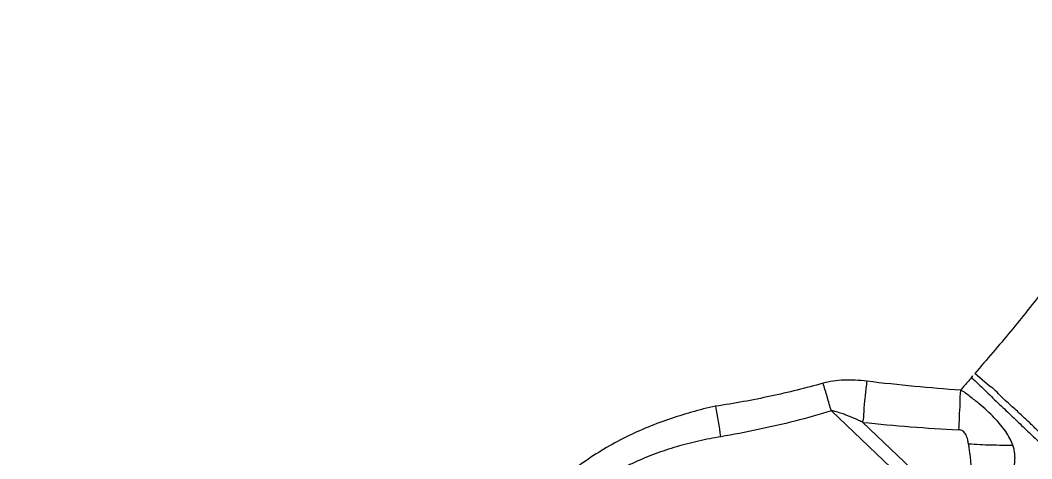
# Model space of a CAD drawing. Header units: millimetres. Extents: x 1145859089 to 1147511753, y -1047484727 to -1047247487.
# Drawn here: x 1147322176.9 to 1147322309.3, y -1047436250.7 to -1047436193.3 of the extents above; entities that cross this region are included whole.
import ezdxf
from ezdxf.xclip import XClip

# ---------------------------------------------------------------- set-up
doc = ezdxf.new("R2010")
doc.units = ezdxf.units.MM
doc.header["$LTSCALE"] = 100
doc.header["$MEASUREMENT"] = 0
doc.header["$XCLIPFRAME"] = 2
doc.layers.get('0').update_dxf_attribs({"linetype": 'CONTINUOUS'})
doc.layers.add('XREF', color=135, linetype='CONTINUOUS')
doc.layers.add('단지배치도$0$W240910', color=135, linetype='CONTINUOUS')

# ---------------------------------------------------------------- blocks, each defined once
blk = doc.blocks.new('단지배치도$0$zw$9902')
at = {"layer": '단지배치도$0$W240910', "linetype": 'ByBlock', "ltscale": 20}
for p, q in [((62031.7, -64871.85), (62029.8, -64870.19)), ((62011.04, -64875.1), (62028.05, -64891.32)), ((62028.72, -64889.55), (62015.14, -64876.6))]:
    blk.add_line(p, q, dxfattribs=at)
at = {"layer": '단지배치도$0$W240910'}
for centre, radius, start, end in [((56819.18, -60798.97), 5249.43, 201.4083, 356.71209), ((56819.18, -60798.97), 5399.43, 202.10162, 356.71209), ((57394.29, -57699.4), 11431.38, 251.62775, 321.418131)]:
    blk.add_arc(centre, radius, start, end, dxfattribs=at)
at = {"layer": '단지배치도$0$W240910', "linetype": 'ByBlock', "ltscale": 20}
for centre, radius, start, end in [((61713.54, -64925.34), 286.89, 9.401, 10.2094), ((62041.15, -64626.93), 251.02, 264.0523, 266.9191)]:
    blk.add_arc(centre, radius, start, end, dxfattribs=at)
for points, start_tangent, end_tangent in [([(62043.27, -64853.19), (62038.96, -64859.04), (62034.46, -64864.71), (62029.8, -64870.19)], (-0.590718, -0.806878), (-0.651647, -0.758523)), ([(62029.34, -64870.73), (62029.8, -64870.19)], (0.629576, 0.776939), (0.656738, 0.754119)), ([(62009.93, -64871.47), (62006.54, -64872.38), (62003.07, -64873.18), (61999.52, -64873.89), (61995.88, -64874.49)], (-0.956497, -0.291741), (-0.989583, -0.143966)), ([(62015.69, -64871.22), (62014.14, -64871.09), (62012.65, -64871.08), (62011.24, -64871.2), (62009.93, -64871.47)], (-0.986839, 0.161707), (-0.970933, -0.23935)), ([(62011.04, -64875.1), (62010.49, -64873.28), (62009.93, -64871.47)], (-0.369883, 0.929078), (-0.297436, 0.954742)), ([(62015.14, -64876.6), (62015.31, -64874.82), (62015.5, -64873.01), (62015.69, -64871.22)], (0.284556, 0.958659), (0.109892, 0.993943)), ([(62027.93, -64872.39), (62021.9, -64871.89), (62015.69, -64871.22)], (-0.998027, 0.062781), (-0.992186, 0.124765)), ([(62029.34, -64870.73), (62028.82, -64871.34), (62027.93, -64872.39)], (-0.632162, -0.774836), (-0.637736, -0.770255)), ([(62029.34, -64870.73), (62031.09, -64872.39), (62032.82, -64874.05), (62034.49, -64875.64), (62036.12, -64877.19), (62037.67, -64878.67), (62039.11, -64880.04), (62039.96, -64880.86), (62040.76, -64881.61), (62041.49, -64882.31)], (0.738529, -0.674222), (0.709919, -0.704283)), ([(62041.34, -64881.04), (62040.67, -64880.33), (62040.24, -64879.89), (62039.69, -64879.33), (62039, -64878.64), (62038.16, -64877.82), (62037.17, -64876.86), (62036.01, -64875.77), (62034.7, -64874.55), (62033.25, -64873.23), (62031.7, -64871.85)], (-0.683125, 0.730302), (-0.878921, 0.476968)), ([(62027.93, -64872.39), (62027.83, -64874.12), (62027.74, -64875.87), (62027.66, -64877.59)], (-0.226515, -0.974008), (-0.089129, -0.99602)), ([(62034.76, -64879.57), (62034.38, -64878.7), (62033.83, -64877.81), (62033.17, -64876.93), (62032.34, -64876), (62031.4, -64875.07), (62030.38, -64874.17), (62029.19, -64873.26), (62027.93, -64872.39)], (-0.331757, 0.943365), (-0.919024, 0.394201)), ([(61995.88, -64874.49), (61992.71, -64875.28), (61989.73, -64876.21), (61986.67, -64877.38), (61983.78, -64878.72), (61980.92, -64880.31), (61978.26, -64882.09), (61975.7, -64884.14), (61973.36, -64886.39), (61971.29, -64888.77), (61969.41, -64891.35), (61967.73, -64894.13), (61966.26, -64897.1), (61965.29, -64899.45), (61964.43, -64901.89), (61963.71, -64904.34), (61963.11, -64906.81), (61962.61, -64909.38)], (-0.986335, -0.164753), (-0.118554, -0.992948)), ([(62011.04, -64875.1), (62006.26, -64876.43), (62001.43, -64877.55), (61996.57, -64878.48)], (-0.957546, -0.288281), (-0.986286, -0.165043)), ([(62015.14, -64876.6), (62014.62, -64876.35), (62013.91, -64876.03), (62013.28, -64875.77), (62012.85, -64875.6), (62012.24, -64875.39), (62011.49, -64875.18), (62011.04, -64875.1)], (-0.936262, 0.351301), (-1, -0.000455)), ([(61996.57, -64878.48), (61993.66, -64879.05), (61990.78, -64879.79), (61987.97, -64880.72), (61985.28, -64881.84), (61984.58, -64882.17), (61983.88, -64882.52), (61982.95, -64883.02), (61982.12, -64883.49), (61981.49, -64883.88), (61981.03, -64884.16), (61980.61, -64884.44), (61980, -64884.87), (61979.33, -64885.36), (61978.6, -64885.92), (61977.65, -64886.71), (61976.87, -64887.42), (61976.28, -64887.98), (61975.92, -64888.35), (61975.6, -64888.68), (61975.2, -64889.12), (61974.73, -64889.65), (61973.81, -64890.77), (61972.12, -64893.19), (61971.42, -64894.36), (61970.81, -64895.47), (61970.29, -64896.52), (61969.84, -64897.5), (61969.46, -64898.4), (61969.18, -64899.12), (61968.89, -64899.92), (61968.59, -64900.8), (61968.26, -64901.84), (61967.99, -64902.8), (61967.79, -64903.56), (61967.48, -64904.85), (61967.16, -64906.39), (61966.88, -64908.07), (61966.63, -64909.88)], (-0.986834, -0.161739), (-0.124011, -0.992281)), ([(62028.97, -64879.4), (62028.86, -64878.87), (62028.62, -64878.19), (62028.24, -64877.76), (62027.66, -64877.59)], (-0.275755, 0.961228), (-0.999341, -0.036294)), ([(62028.72, -64889.55), (62028.89, -64889.07), (62029.09, -64888.39), (62029.19, -64887.95), (62029.3, -64887.34), (62029.37, -64886.79), (62029.42, -64886.3), (62029.46, -64885.53), (62029.47, -64884.66), (62029.45, -64884.11), (62029.42, -64883.36), (62029.37, -64882.69), (62029.29, -64881.84), (62029.22, -64881.17), (62029.16, -64880.66), (62029.06, -64879.96), (62028.97, -64879.4)], (0.387369, 0.921925), (-0.145651, 0.989336)), ([(62028.97, -64879.4), (62030.44, -64879.49), (62031.92, -64879.55), (62033.36, -64879.57), (62034.76, -64879.57)], (0.997436, -0.071566), (0.998339, 0.057614)), ([(62031.91, -64890.56), (62032.24, -64889.47), (62032.62, -64888.43), (62033.06, -64887.36), (62033.44, -64886.48), (62033.93, -64885.36), (62034.28, -64884.52), (62034.49, -64883.95), (62034.66, -64883.42), (62034.81, -64882.9), (62034.93, -64882.37), (62035.01, -64881.88), (62035.05, -64881.26), (62035.01, -64880.67), (62034.92, -64880.12), (62034.76, -64879.57)], (0.137583, 0.99049), (-0.328923, 0.944357))]:
    blk.add_spline(points, degree=3, dxfattribs=dict(at, start_tangent=start_tangent, end_tangent=end_tangent))
blk = doc.blocks.new('단지배치도')
blk.add_blockref('단지배치도$0$zw$9902', (141034.19, 142437.16))

msp = doc.modelspace()

# ---------------------------------------------------------------- block references
at = {"layer": 'XREF'}
ref = msp.add_blockref('단지배치도', (1147119237.834579, -1047513806.462535), dxfattribs=at)
XClip(ref).set_block_clipping_path([(72982.4064819524, 34919.7593965302), (360382.4067475507, 255319.7593436702)])

doc.saveas('drawing.dxf')
